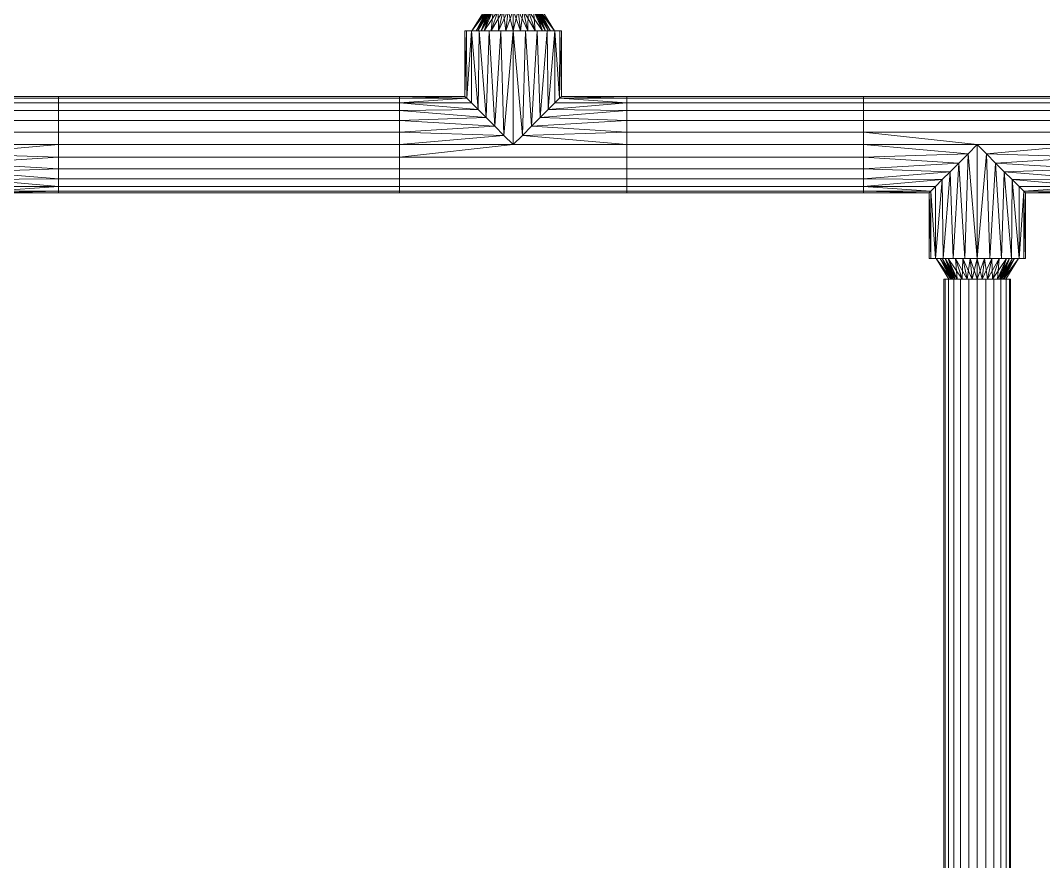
# Model space of a CAD drawing. Header units: inches. Extents: x -3326 to -59, y 8 to 1043.
# Drawn here: x -3151.59 to -3131.42, y 950.87 to 967.45 of the extents above; entities that cross this region are included whole.
import ezdxf

# ---------------------------------------------------------------- set-up
doc = ezdxf.new("R2010")
doc.units = ezdxf.units.IN
doc.header["$MEASUREMENT"] = 0
doc.layers.add('F-SPRN', color=10, linetype='Continuous', lineweight=9)
doc.layers.add('P-PIPE', color=10, linetype='Continuous', lineweight=9)

# ---------------------------------------------------------------- blocks, each defined once
blk = doc.blocks.new('Tee - Welded - Generic - Standard-1125979-05 - Fourth Level')
at = {"layer": 'P-PIPE'}
mesh = blk.add_polyface(dxfattribs=at)
corners = [(-2.244, -0.951), (-2.244, -0.918, 0.246), (-2.244, -0.823, 0.475), (-2.244, -0.672, 0.672), (-2.244, -0.475, 0.823), (-2.244, -0.246, 0.918), (-2.244, 0, 0.951), (-2.244, 0.246, 0.918), (-2.244, 0.475, 0.823), (-2.244, 0.672, 0.672), (-2.244, 0.823, 0.475), (-2.244, 0.918, 0.246), (-2.244, 0.951), (-2.244, 0.918, -0.246), (-2.244, 0.823, -0.475), (-2.244, 0.672, -0.672), (-2.244, 0.475, -0.823), (-2.244, 0.246, -0.918), (-2.244, 0, -0.951), (-2.244, -0.246, -0.918), (-2.244, -0.475, -0.823), (-2.244, -0.672, -0.672), (-2.244, -0.823, -0.475), (-2.244, -0.918, -0.246)]
mesh.append_faces([[corners[k] for k in face] for face in [(10, 0, 7, 9)]], dxfattribs={"vtx0": -1, "vtx1": -1, "vtx2": -1})
mesh.append_faces([[corners[k] for k in face] for face in [(13, 21, 0, 10)]], dxfattribs={"vtx0": -1, "vtx1": -1, "vtx2": -1, "vtx3": -1})
mesh.append_faces([[corners[k] for k in face] for face in [(13, 16, 20, 21), (5, 7, 0, 1)]], dxfattribs={"vtx0": -1, "vtx1": -1, "vtx3": -1})
mesh.append_faces([[corners[k] for k in face] for face in [(4, 5, 3)]], dxfattribs={"vtx1": -1})
mesh.append_faces([[corners[k] for k in face] for face in [(18, 19, 20), (22, 23, 0, 21), (7, 8, 9), (5, 6, 7)]], dxfattribs={"vtx2": -1})
mesh.append_faces([[corners[k] for k in face] for face in [(16, 17, 18, 20), (1, 2, 3, 5)]], dxfattribs={"vtx2": -1, "vtx3": -1})
mesh.append_faces([[corners[k] for k in face] for face in [(13, 14, 15, 16), (10, 11, 12, 13)]], dxfattribs={"vtx3": -1})
mesh = blk.add_polyface(dxfattribs=at)
corners = [(-2.244, 0.951), (-2.244, 0.918, 0.246), (-2.244, 0.823, 0.475), (-2.244, 0.672, 0.672), (-2.244, 0.475, 0.823), (-2.244, 0.246, 0.918), (-2.244, 0, 0.951), (-2.244, -0.246, 0.918), (-2.244, -0.475, 0.823), (-2.244, -0.672, 0.672), (-2.244, -0.823, 0.475), (-2.244, -0.918, 0.246), (-2.244, -0.951), (-0.951, -0.951), (-0.916, -0.916, 0.254), (-0.823, -0.823, 0.476), (-0.69, -0.69, 0.654), (-0.533, -0.533, 0.787), (-0.362, -0.362, 0.879), (-0.183, -0.183, 0.933), (0, 0, 0.951), (0.183, -0.183, 0.933), (0.362, -0.362, 0.879), (0.533, -0.533, 0.787), (0.69, -0.69, 0.654), (0.823, -0.823, 0.476), (0.916, -0.916, 0.254), (0.951, -0.951), (2.244, -0.951), (2.244, -0.918, 0.246), (2.244, -0.823, 0.475), (2.244, -0.672, 0.672), (2.244, -0.475, 0.823), (2.244, -0.246, 0.918), (2.244, 0, 0.951), (2.244, 0.246, 0.918), (2.244, 0.475, 0.823), (2.244, 0.672, 0.672), (2.244, 0.823, 0.475), (2.244, 0.918, 0.246), (2.244, 0.951)]
mesh.append_faces([[corners[k] for k in face] for face in [(13, 11, 12)]], dxfattribs={"vtx0": -1})
mesh.append_faces([[corners[k] for k in face] for face in [(27, 29, 26), (25, 30, 24), (11, 14, 10), (9, 17, 8), (16, 10, 15), (23, 32, 22), (21, 34, 20), (22, 33, 21), (33, 22, 32), (19, 7, 18), (7, 19, 6)]], dxfattribs={"vtx0": -1, "vtx1": -1})
mesh.append_faces([[corners[k] for k in face] for face in [(30, 25, 26), (24, 30, 31), (8, 17, 18), (21, 33, 34), (18, 7, 8), (20, 5, 6)]], dxfattribs={"vtx0": -1, "vtx2": -1})
mesh.append_faces([[corners[k] for k in face] for face in [(20, 34, 35, 5)]], dxfattribs={"vtx0": -1, "vtx2": -1, "vtx3": -1})
mesh.append_faces([[corners[k] for k in face] for face in [(28, 29, 27)]], dxfattribs={"vtx1": -1})
mesh.append_faces([[corners[k] for k in face] for face in [(29, 30, 26), (31, 32, 23), (23, 24, 31), (13, 14, 11), (14, 15, 10), (16, 17, 9), (9, 10, 16), (19, 20, 6)]], dxfattribs={"vtx1": -1, "vtx2": -1})
mesh.append_faces([[corners[k] for k in face] for face in [(38, 39, 1, 2), (36, 37, 3, 4), (37, 38, 2, 3), (35, 36, 4, 5)]], dxfattribs={"vtx1": -1, "vtx3": -1})
mesh.append_faces([[corners[k] for k in face] for face in [(39, 40, 0, 1)]], dxfattribs={"vtx3": -1})
mesh = blk.add_polyface(dxfattribs=at)
corners = [(-2.244, -0.951), (-2.244, -0.918, -0.246), (-2.244, -0.823, -0.475), (-2.244, -0.672, -0.672), (-2.244, -0.475, -0.823), (-2.244, -0.246, -0.918), (-2.244, 0, -0.951), (-2.244, 0.246, -0.918), (-2.244, 0.475, -0.823), (-2.244, 0.672, -0.672), (-2.244, 0.823, -0.475), (-2.244, 0.918, -0.246), (-2.244, 0.951), (2.244, 0.951), (2.244, 0.918, -0.246), (2.244, 0.823, -0.475), (2.244, 0.672, -0.672), (2.244, 0.475, -0.823), (2.244, 0.246, -0.918), (2.244, 0, -0.951), (2.244, -0.246, -0.918), (2.244, -0.475, -0.823), (2.244, -0.672, -0.672), (2.244, -0.823, -0.475), (2.244, -0.918, -0.246), (2.244, -0.951), (0.951, -0.951), (0.916, -0.916, -0.254), (0.823, -0.823, -0.476), (0.69, -0.69, -0.654), (0.533, -0.533, -0.787), (0.362, -0.362, -0.879), (0.183, -0.183, -0.933), (0, 0, -0.951), (-0.183, -0.183, -0.933), (-0.362, -0.362, -0.879), (-0.533, -0.533, -0.787), (-0.69, -0.69, -0.654), (-0.823, -0.823, -0.476), (-0.916, -0.916, -0.254), (-0.951, -0.951)]
mesh.append_faces([[corners[k] for k in face] for face in [(1, 40, 0)]], dxfattribs={"vtx0": -1})
mesh.append_faces([[corners[k] for k in face] for face in [(33, 19, 32), (6, 34, 5), (32, 20, 31), (24, 27, 23), (27, 24, 26), (36, 4, 35), (3, 37, 2), (38, 2, 37), (21, 31, 20)]], dxfattribs={"vtx0": -1, "vtx1": -1})
mesh.append_faces([[corners[k] for k in face] for face in [(35, 4, 5), (6, 33, 34), (23, 28, 29), (29, 22, 23), (21, 30, 31), (23, 27, 28), (36, 3, 4), (3, 36, 37), (39, 1, 2)]], dxfattribs={"vtx0": -1, "vtx2": -1})
mesh.append_faces([[corners[k] for k in face] for face in [(19, 20, 32), (34, 35, 5), (6, 7, 33), (21, 22, 30), (29, 30, 22), (39, 40, 1), (38, 39, 2)]], dxfattribs={"vtx1": -1, "vtx2": -1})
mesh.append_faces([[corners[k] for k in face] for face in [(18, 19, 33, 7)]], dxfattribs={"vtx1": -1, "vtx2": -1, "vtx3": -1})
mesh.append_faces([[corners[k] for k in face] for face in [(15, 16, 9, 10), (14, 15, 10, 11), (16, 17, 8, 9), (17, 18, 7, 8)]], dxfattribs={"vtx1": -1, "vtx3": -1})
mesh.append_faces([[corners[k] for k in face] for face in [(12, 13, 14, 11), (24, 25, 26)]], dxfattribs={"vtx2": -1})
mesh = blk.add_polyface(dxfattribs=at)
corners = [(2.244, -0.951), (2.244, -0.918, -0.246), (2.244, -0.823, -0.475), (2.244, -0.672, -0.672), (2.244, -0.475, -0.823), (2.244, -0.246, -0.918), (2.244, 0, -0.951), (2.244, 0.246, -0.918), (2.244, 0.475, -0.823), (2.244, 0.672, -0.672), (2.244, 0.823, -0.475), (2.244, 0.918, -0.246), (2.244, 0.951), (2.244, 0.918, 0.246), (2.244, 0.823, 0.475), (2.244, 0.672, 0.672), (2.244, 0.475, 0.823), (2.244, 0.246, 0.918), (2.244, 0, 0.951), (2.244, -0.246, 0.918), (2.244, -0.475, 0.823), (2.244, -0.672, 0.672), (2.244, -0.823, 0.475), (2.244, -0.918, 0.246)]
mesh.append_faces([[corners[k] for k in face] for face in [(21, 19, 20)]], dxfattribs={"vtx0": -1})
mesh.append_faces([[corners[k] for k in face] for face in [(19, 23, 17, 18)]], dxfattribs={"vtx0": -1, "vtx1": -1})
mesh.append_faces([[corners[k] for k in face] for face in [(4, 8, 11, 3), (0, 3, 11, 23)]], dxfattribs={"vtx0": -1, "vtx1": -1, "vtx2": -1})
mesh.append_faces([[corners[k] for k in face] for face in [(11, 14, 17, 23)]], dxfattribs={"vtx0": -1, "vtx1": -1, "vtx2": -1, "vtx3": -1})
mesh.append_faces([[corners[k] for k in face] for face in [(9, 10, 11, 8), (4, 5, 6), (12, 13, 14, 11), (15, 16, 17, 14)]], dxfattribs={"vtx2": -1})
mesh.append_faces([[corners[k] for k in face] for face in [(6, 7, 8, 4), (21, 22, 23, 19)]], dxfattribs={"vtx2": -1, "vtx3": -1})
mesh.append_faces([[corners[k] for k in face] for face in [(0, 1, 2, 3)]], dxfattribs={"vtx3": -1})
mesh = blk.add_polyface(dxfattribs=at)
corners = [(-0.951, -2.244), (-0.918, -2.244, 0.246), (-0.823, -2.244, 0.475), (-0.672, -2.244, 0.672), (-0.475, -2.244, 0.823), (-0.246, -2.244, 0.918), (0, -2.244, 0.951), (0.246, -2.244, 0.918), (0.475, -2.244, 0.823), (0.672, -2.244, 0.672), (0.823, -2.244, 0.475), (0.918, -2.244, 0.246), (0.951, -2.244), (0.951, -0.951), (0.916, -0.916, 0.254), (0.823, -0.823, 0.476), (0.69, -0.69, 0.654), (0.533, -0.533, 0.787), (0.362, -0.362, 0.879), (0.183, -0.183, 0.933), (0, 0, 0.951), (-0.183, -0.183, 0.933), (-0.362, -0.362, 0.879), (-0.533, -0.533, 0.787), (-0.69, -0.69, 0.654), (-0.823, -0.823, 0.476), (-0.916, -0.916, 0.254), (-0.951, -0.951)]
mesh.append_faces([[corners[k] for k in face] for face in [(13, 11, 12)]], dxfattribs={"vtx0": -1})
mesh.append_faces([[corners[k] for k in face] for face in [(22, 5, 21), (24, 3, 23), (8, 18, 7), (17, 9, 16)]], dxfattribs={"vtx0": -1, "vtx1": -1})
mesh.append_faces([[corners[k] for k in face] for face in [(24, 2, 3), (26, 1, 2), (22, 4, 5), (6, 20, 21), (21, 5, 6), (19, 6, 7), (16, 9, 10), (17, 8, 9), (6, 19, 20)]], dxfattribs={"vtx0": -1, "vtx2": -1})
mesh.append_faces([[corners[k] for k in face] for face in [(26, 27, 1), (3, 4, 23), (25, 26, 2), (24, 25, 2), (22, 23, 4), (10, 11, 14), (18, 19, 7), (17, 18, 8), (13, 14, 11), (15, 16, 10), (14, 15, 10)]], dxfattribs={"vtx1": -1, "vtx2": -1})
mesh.append_faces([[corners[k] for k in face] for face in [(27, 0, 1)]], dxfattribs={"vtx2": -1})
mesh = blk.add_polyface(dxfattribs=at)
corners = [(0.951, -2.244), (0.918, -2.244, -0.246), (0.823, -2.244, -0.475), (0.672, -2.244, -0.672), (0.475, -2.244, -0.823), (0.246, -2.244, -0.918), (0, -2.244, -0.951), (-0.246, -2.244, -0.918), (-0.475, -2.244, -0.823), (-0.672, -2.244, -0.672), (-0.823, -2.244, -0.475), (-0.918, -2.244, -0.246), (-0.951, -2.244), (-0.951, -0.951), (-0.916, -0.916, -0.254), (-0.823, -0.823, -0.476), (-0.69, -0.69, -0.654), (-0.533, -0.533, -0.787), (-0.362, -0.362, -0.879), (-0.183, -0.183, -0.933), (0, 0, -0.951), (0.183, -0.183, -0.933), (0.362, -0.362, -0.879), (0.533, -0.533, -0.787), (0.69, -0.69, -0.654), (0.823, -0.823, -0.476), (0.916, -0.916, -0.254), (0.951, -0.951)]
mesh.append_faces([[corners[k] for k in face] for face in [(13, 11, 12)]], dxfattribs={"vtx0": -1})
mesh.append_faces([[corners[k] for k in face] for face in [(22, 5, 21), (24, 3, 23), (8, 18, 7), (17, 9, 16)]], dxfattribs={"vtx0": -1, "vtx1": -1})
mesh.append_faces([[corners[k] for k in face] for face in [(24, 2, 3), (26, 1, 2), (22, 4, 5), (6, 20, 21), (21, 5, 6), (19, 6, 7), (16, 9, 10), (17, 8, 9), (6, 19, 20)]], dxfattribs={"vtx0": -1, "vtx2": -1})
mesh.append_faces([[corners[k] for k in face] for face in [(0, 1, 27)]], dxfattribs={"vtx1": -1})
mesh.append_faces([[corners[k] for k in face] for face in [(26, 27, 1), (3, 4, 23), (25, 26, 2), (24, 25, 2), (22, 23, 4), (10, 11, 14), (18, 19, 7), (17, 18, 8), (13, 14, 11), (15, 16, 10), (14, 15, 10)]], dxfattribs={"vtx1": -1, "vtx2": -1})
mesh = blk.add_polyface(dxfattribs=at)
corners = [(-0.951, -2.244), (-0.918, -2.244, -0.246), (-0.823, -2.244, -0.475), (-0.672, -2.244, -0.672), (-0.475, -2.244, -0.823), (-0.246, -2.244, -0.918), (0, -2.244, -0.951), (0.246, -2.244, -0.918), (0.475, -2.244, -0.823), (0.672, -2.244, -0.672), (0.823, -2.244, -0.475), (0.918, -2.244, -0.246), (0.951, -2.244), (0.918, -2.244, 0.246), (0.823, -2.244, 0.475), (0.672, -2.244, 0.672), (0.475, -2.244, 0.823), (0.246, -2.244, 0.918), (0, -2.244, 0.951), (-0.246, -2.244, 0.918), (-0.475, -2.244, 0.823), (-0.672, -2.244, 0.672), (-0.823, -2.244, 0.475), (-0.918, -2.244, 0.246)]
mesh.append_faces([[corners[k] for k in face] for face in [(6, 4, 5), (21, 19, 20)]], dxfattribs={"vtx0": -1})
mesh.append_faces([[corners[k] for k in face] for face in [(23, 6, 11, 14), (23, 14, 17, 19)]], dxfattribs={"vtx0": -1, "vtx1": -1, "vtx2": -1, "vtx3": -1})
mesh.append_faces([[corners[k] for k in face] for face in [(6, 23, 3, 4)]], dxfattribs={"vtx0": -1, "vtx1": -1, "vtx3": -1})
mesh.append_faces([[corners[k] for k in face] for face in [(3, 23, 0)]], dxfattribs={"vtx0": -1, "vtx2": -1})
mesh.append_faces([[corners[k] for k in face] for face in [(16, 17, 14, 15)]], dxfattribs={"vtx1": -1})
mesh.append_faces([[corners[k] for k in face] for face in [(12, 13, 14, 11), (17, 18, 19)]], dxfattribs={"vtx2": -1})
mesh.append_faces([[corners[k] for k in face] for face in [(9, 10, 11, 6), (21, 22, 23, 19)]], dxfattribs={"vtx2": -1, "vtx3": -1})
mesh.append_faces([[corners[k] for k in face] for face in [(6, 7, 8, 9), (0, 1, 2, 3)]], dxfattribs={"vtx3": -1})
blk = doc.blocks.new('Transition - Generic - Plumbing-CW-1022941-05 - Fourth Level')
at = {"layer": 'P-PIPE'}
mesh = blk.add_polyface(dxfattribs=at)
corners = [(0, -0.813), (0, -0.575, 0.575), (0, 0, 0.813), (0, 0.575, 0.575), (0, 0.813), (0, 0.575, -0.575), (0, 0, -0.813), (0, -0.575, -0.575)]
mesh.append_faces([[corners[k] for k in face] for face in [(5, 3, 4)]], dxfattribs={"vtx0": -1})
mesh.append_faces([[corners[k] for k in face] for face in [(0, 3, 5, 6)]], dxfattribs={"vtx0": -1, "vtx1": -1, "vtx3": -1})
mesh.append_faces([[corners[k] for k in face] for face in [(2, 3, 0, 1), (7, 0, 6)]], dxfattribs={"vtx1": -1})
mesh = blk.add_polyface(dxfattribs=at)
corners = [(0, -0.813), (0, -0.575, -0.575), (0, 0, -0.813), (0, 0.575, -0.575), (0, 0.813), (0.406, 0.562), (0.406, 0.398, -0.398), (0.406, 0, -0.562), (0.406, -0.398, -0.398), (0.406, -0.562), (0.406, 0.452, -0.266), (0, 0.694, -0.287), (0, 0.733, -0.192), (0, 0.287, -0.694), (0.406, 0.199, -0.48), (0.406, 0.099, -0.521), (0.406, -0.48, -0.199), (0, -0.694, -0.287), (0, -0.634, -0.431), (0.406, -0.199, -0.48), (0, -0.287, -0.694), (0, -0.144, -0.753), (0, 0.634, -0.431), (0.406, 0.507, -0.133), (0, 0.431, -0.634), (0.406, 0.298, -0.439), (0, 0.144, -0.753), (0, -0.733, -0.192), (0.406, -0.521, -0.099), (0.406, -0.439, -0.298), (0, -0.431, -0.634), (0.406, -0.298, -0.439), (0.406, -0.099, -0.521)]
mesh.append_faces([[corners[k] for k in face] for face in [(23, 4, 5)]], dxfattribs={"vtx0": -1})
mesh.append_faces([[corners[k] for k in face] for face in [(4, 23, 12), (14, 24, 25), (6, 22, 10), (13, 15, 26), (29, 1, 8), (16, 18, 29), (1, 29, 18), (19, 21, 32), (7, 26, 15), (2, 32, 21), (22, 6, 3), (10, 11, 23), (3, 25, 24), (15, 13, 14), (18, 16, 17), (20, 31, 30), (21, 19, 20)]], dxfattribs={"vtx0": -1, "vtx1": -1})
mesh.append_faces([[corners[k] for k in face] for face in [(14, 13, 24), (7, 2, 26), (3, 6, 25), (23, 11, 12), (2, 7, 32), (27, 16, 28), (8, 1, 30)]], dxfattribs={"vtx0": -1, "vtx2": -1})
mesh.append_faces([[corners[k] for k in face] for face in [(9, 0, 28)]], dxfattribs={"vtx1": -1})
mesh.append_faces([[corners[k] for k in face] for face in [(27, 17, 16), (19, 31, 20), (31, 8, 30), (22, 11, 10), (0, 27, 28)]], dxfattribs={"vtx1": -1, "vtx2": -1})
mesh = blk.add_polyface(dxfattribs=at)
corners = [(0, 0.813), (0, 0.575, 0.575), (0, 0, 0.813), (0, -0.575, 0.575), (0, -0.813), (0.406, -0.562), (0.406, -0.398, 0.398), (0.406, 0, 0.562), (0.406, 0.398, 0.398), (0.406, 0.562), (0.406, -0.452, 0.266), (0, -0.694, 0.287), (0, -0.733, 0.192), (0, -0.287, 0.694), (0.406, -0.199, 0.48), (0.406, -0.099, 0.521), (0.406, 0.48, 0.199), (0, 0.694, 0.287), (0, 0.634, 0.431), (0.406, 0.199, 0.48), (0, 0.287, 0.694), (0, 0.144, 0.753), (0, -0.634, 0.431), (0.406, -0.507, 0.133), (0, -0.431, 0.634), (0.406, -0.298, 0.439), (0, -0.144, 0.753), (0, 0.733, 0.192), (0.406, 0.521, 0.099), (0.406, 0.439, 0.298), (0, 0.431, 0.634), (0.406, 0.298, 0.439), (0.406, 0.099, 0.521)]
mesh.append_faces([[corners[k] for k in face] for face in [(23, 4, 5)]], dxfattribs={"vtx0": -1})
mesh.append_faces([[corners[k] for k in face] for face in [(4, 23, 12), (14, 24, 25), (6, 22, 10), (13, 15, 26), (29, 1, 8), (16, 18, 29), (1, 29, 18), (19, 21, 32), (7, 26, 15), (2, 32, 21), (22, 6, 3), (10, 11, 23), (3, 25, 24), (15, 13, 14), (18, 16, 17), (20, 31, 30), (21, 19, 20)]], dxfattribs={"vtx0": -1, "vtx1": -1})
mesh.append_faces([[corners[k] for k in face] for face in [(14, 13, 24), (7, 2, 26), (3, 6, 25), (23, 11, 12), (2, 7, 32), (27, 16, 28), (8, 1, 30)]], dxfattribs={"vtx0": -1, "vtx2": -1})
mesh.append_faces([[corners[k] for k in face] for face in [(9, 0, 28)]], dxfattribs={"vtx1": -1})
mesh.append_faces([[corners[k] for k in face] for face in [(27, 17, 16), (19, 31, 20), (31, 8, 30), (22, 11, 10), (0, 27, 28)]], dxfattribs={"vtx1": -1, "vtx2": -1})
mesh = blk.add_polyface(dxfattribs=at)
corners = [(0.406, -0.562), (0.406, -0.398, -0.398), (0.406, 0, -0.562), (0.406, 0.398, -0.398), (0.406, 0.562), (0.406, 0.398, 0.398), (0.406, 0, 0.562), (0.406, -0.398, 0.398)]
mesh.append_faces([[corners[k] for k in face] for face in [(4, 7, 1, 2)]], dxfattribs={"vtx0": -1, "vtx1": -1, "vtx3": -1})
mesh.append_faces([[corners[k] for k in face] for face in [(3, 4, 2)]], dxfattribs={"vtx1": -1})
mesh.append_faces([[corners[k] for k in face] for face in [(5, 6, 7, 4), (7, 0, 1)]], dxfattribs={"vtx2": -1})

msp = doc.modelspace()

# ---------------------------------------------------------------- linework, layer by layer
at = {"layer": 'F-SPRN', "color": 1}
for p, q in [((-3141.874, 967.244, 964), (-3141.874, 967.65, 964)), ((-3141.874, 967.244, 964), (-3141.874, 965, 964)), ((-3155.33, 965, 964), (-3150.842, 965, 964)), ((-3144.118, 965, 964), (-3150.842, 965, 964)), ((-3144.118, 965, 964), (-3150.842, 965, 964)), ((-3144.118, 965, 964), (-3139.63, 965, 964)), ((-3134.966, 965, 964), (-3139.63, 965, 964)), ((-3134.966, 965, 964), (-3139.63, 965, 964)), ((-3134.966, 965, 964), (-3130.478, 965, 964)), ((-3132.722, 962.756, 964), (-3132.722, 965, 964)), ((-3132.722, 962.756, 964), (-3132.722, 962.35, 964)), ((-3132.722, 962.35, 964), (-3132.722, 937.54, 964)), ((-3132.722, 962.35, 964), (-3132.722, 937.54, 964))]:
    msp.add_line(p, q, dxfattribs=at)

# ---------------------------------------------------------------- block references
for p, rotation in [((-3141.874, 967.244, 964), 90), ((-3132.722, 962.756, 964), 270)]:
    msp.add_blockref('Transition - Generic - Plumbing-CW-1022941-05 - Fourth Level', p, dxfattribs=dict(at, rotation=rotation))
at = {"layer": 'F-SPRN', "color": 1, "extrusion": (0, 0, -1), "rotation": 180}
msp.add_blockref('Tee - Welded - Generic - Standard-1125979-05 - Fourth Level', (3141.874, 965, -964), dxfattribs=at)
at = {"layer": 'F-SPRN', "color": 1}
for p in [(-3153.086, 965, 964), (-3132.722, 965, 964)]:
    msp.add_blockref('Tee - Welded - Generic - Standard-1125979-05 - Fourth Level', p, dxfattribs=at)

# ---------------------------------------------------------------- meshes
mesh = msp.add_polyface(dxfattribs=at)
corners = [(-3150.842, 965.95, 964), (-3150.842, 965.918, 963.754), (-3150.842, 965.823, 963.525), (-3150.842, 965.672, 963.328), (-3150.842, 965.475, 963.177), (-3150.842, 965.246, 963.082), (-3150.842, 965, 963.05), (-3150.842, 964.754, 963.082), (-3150.842, 964.525, 963.177), (-3150.842, 964.328, 963.328), (-3150.842, 964.177, 963.525), (-3150.842, 964.082, 963.754), (-3150.842, 964.05, 964), (-3150.842, 964.082, 964.246), (-3150.842, 964.177, 964.475), (-3150.842, 964.328, 964.672), (-3150.842, 964.525, 964.823), (-3150.842, 964.754, 964.918), (-3150.842, 965, 964.95), (-3150.842, 965.246, 964.918), (-3150.842, 965.475, 964.823), (-3150.842, 965.672, 964.672), (-3150.842, 965.823, 964.475), (-3150.842, 965.918, 964.246)]
mesh.append_faces([[corners[k] for k in face] for face in [(4, 1, 2, 3), (10, 7, 8, 9)]], dxfattribs={"vtx0": -1, "color": 1})
mesh.append_faces([[corners[k] for k in face] for face in [(7, 19, 5, 6), (23, 19, 22), (17, 13, 16)]], dxfattribs={"vtx0": -1, "vtx1": -1, "color": 1})
mesh.append_faces([[corners[k] for k in face] for face in [(5, 19, 1, 4), (11, 17, 7, 10)]], dxfattribs={"vtx0": -1, "vtx1": -1, "vtx2": -1, "color": 1})
mesh.append_faces([[corners[k] for k in face] for face in [(20, 21, 22, 19), (14, 15, 16, 13)]], dxfattribs={"vtx2": -1, "color": 1})
mesh.append_faces([[corners[k] for k in face] for face in [(23, 0, 1, 19), (11, 12, 13, 17), (17, 18, 19, 7)]], dxfattribs={"vtx2": -1, "vtx3": -1, "color": 1})
mesh = msp.add_polyface(dxfattribs=at)
corners = [(-3144.118, 965, 964.95), (-3144.118, 965.246, 964.918), (-3144.118, 965.475, 964.823), (-3144.118, 965.672, 964.672), (-3144.118, 965.823, 964.475), (-3144.118, 965.918, 964.246), (-3144.118, 965.95, 964), (-3150.842, 965.95, 964), (-3150.842, 965.918, 964.246), (-3150.842, 965.823, 964.475), (-3150.842, 965.672, 964.672), (-3150.842, 965.475, 964.823), (-3150.842, 965.246, 964.918), (-3150.842, 965, 964.95)]
mesh.append_faces([[corners[k] for k in face] for face in [(7, 8, 5, 6)]], dxfattribs={"vtx1": -1, "color": 1})
mesh.append_faces([[corners[k] for k in face] for face in [(8, 9, 4, 5), (3, 4, 9, 10), (11, 12, 1, 2), (2, 3, 10, 11)]], dxfattribs={"vtx1": -1, "vtx3": -1, "color": 1})
mesh.append_faces([[corners[k] for k in face] for face in [(12, 13, 0, 1)]], dxfattribs={"vtx3": -1, "color": 1})
mesh = msp.add_polyface(dxfattribs=at)
corners = [(-3144.118, 965.95, 964), (-3144.118, 965.918, 963.754), (-3144.118, 965.823, 963.525), (-3144.118, 965.672, 963.328), (-3144.118, 965.475, 963.177), (-3144.118, 965.246, 963.082), (-3144.118, 965, 963.05), (-3150.842, 965, 963.05), (-3150.842, 965.246, 963.082), (-3150.842, 965.475, 963.177), (-3150.842, 965.672, 963.328), (-3150.842, 965.823, 963.525), (-3150.842, 965.918, 963.754), (-3150.842, 965.95, 964)]
mesh.append_faces([[corners[k] for k in face] for face in [(7, 8, 5, 6)]], dxfattribs={"vtx1": -1, "color": 1})
mesh.append_faces([[corners[k] for k in face] for face in [(8, 9, 4, 5), (3, 4, 9, 10), (11, 12, 1, 2), (2, 3, 10, 11)]], dxfattribs={"vtx1": -1, "vtx3": -1, "color": 1})
mesh.append_faces([[corners[k] for k in face] for face in [(12, 13, 0, 1)]], dxfattribs={"vtx3": -1, "color": 1})
mesh = msp.add_polyface(dxfattribs=at)
corners = [(-3144.118, 965.95, 964), (-3144.118, 965.918, 964.246), (-3144.118, 965.823, 964.475), (-3144.118, 965.672, 964.672), (-3144.118, 965.475, 964.823), (-3144.118, 965.246, 964.918), (-3144.118, 965, 964.95), (-3144.118, 964.754, 964.918), (-3144.118, 964.525, 964.823), (-3144.118, 964.328, 964.672), (-3144.118, 964.177, 964.475), (-3144.118, 964.082, 964.246), (-3144.118, 964.05, 964), (-3144.118, 964.082, 963.754), (-3144.118, 964.177, 963.525), (-3144.118, 964.328, 963.328), (-3144.118, 964.525, 963.177), (-3144.118, 964.754, 963.082), (-3144.118, 965, 963.05), (-3144.118, 965.246, 963.082), (-3144.118, 965.475, 963.177), (-3144.118, 965.672, 963.328), (-3144.118, 965.823, 963.525), (-3144.118, 965.918, 963.754)]
mesh.append_faces([[corners[k] for k in face] for face in [(19, 5, 17, 18)]], dxfattribs={"vtx0": -1, "vtx1": -1, "color": 1})
mesh.append_faces([[corners[k] for k in face] for face in [(23, 5, 19, 20), (17, 7, 13, 14)]], dxfattribs={"vtx0": -1, "vtx1": -1, "vtx3": -1, "color": 1})
mesh.append_faces([[corners[k] for k in face] for face in [(5, 1, 2, 4), (11, 7, 8, 10)]], dxfattribs={"vtx0": -1, "vtx2": -1, "color": 1})
mesh.append_faces([[corners[k] for k in face] for face in [(22, 23, 20, 21), (3, 4, 2), (16, 17, 14, 15), (9, 10, 8)]], dxfattribs={"vtx1": -1, "color": 1})
mesh.append_faces([[corners[k] for k in face] for face in [(23, 0, 1, 5), (11, 12, 13, 7), (5, 6, 7, 17)]], dxfattribs={"vtx2": -1, "vtx3": -1, "color": 1})
mesh = msp.add_polyface(dxfattribs=at)
corners = [(-3139.63, 965.95, 964), (-3139.63, 965.918, 963.754), (-3139.63, 965.823, 963.525), (-3139.63, 965.672, 963.328), (-3139.63, 965.475, 963.177), (-3139.63, 965.246, 963.082), (-3139.63, 965, 963.05), (-3139.63, 964.754, 963.082), (-3139.63, 964.525, 963.177), (-3139.63, 964.328, 963.328), (-3139.63, 964.177, 963.525), (-3139.63, 964.082, 963.754), (-3139.63, 964.05, 964), (-3139.63, 964.082, 964.246), (-3139.63, 964.177, 964.475), (-3139.63, 964.328, 964.672), (-3139.63, 964.525, 964.823), (-3139.63, 964.754, 964.918), (-3139.63, 965, 964.95), (-3139.63, 965.246, 964.918), (-3139.63, 965.475, 964.823), (-3139.63, 965.672, 964.672), (-3139.63, 965.823, 964.475), (-3139.63, 965.918, 964.246)]
mesh.append_faces([[corners[k] for k in face] for face in [(4, 1, 2, 3), (10, 7, 8, 9)]], dxfattribs={"vtx0": -1, "color": 1})
mesh.append_faces([[corners[k] for k in face] for face in [(7, 19, 5, 6), (23, 19, 22), (17, 13, 16)]], dxfattribs={"vtx0": -1, "vtx1": -1, "color": 1})
mesh.append_faces([[corners[k] for k in face] for face in [(5, 19, 1, 4), (11, 17, 7, 10)]], dxfattribs={"vtx0": -1, "vtx1": -1, "vtx2": -1, "color": 1})
mesh.append_faces([[corners[k] for k in face] for face in [(20, 21, 22, 19), (14, 15, 16, 13)]], dxfattribs={"vtx2": -1, "color": 1})
mesh.append_faces([[corners[k] for k in face] for face in [(23, 0, 1, 19), (11, 12, 13, 17), (17, 18, 19, 7)]], dxfattribs={"vtx2": -1, "vtx3": -1, "color": 1})
mesh = msp.add_polyface(dxfattribs=at)
corners = [(-3134.966, 965, 964.95), (-3134.966, 965.246, 964.918), (-3134.966, 965.475, 964.823), (-3134.966, 965.672, 964.672), (-3134.966, 965.823, 964.475), (-3134.966, 965.918, 964.246), (-3134.966, 965.95, 964), (-3139.63, 965.95, 964), (-3139.63, 965.918, 964.246), (-3139.63, 965.823, 964.475), (-3139.63, 965.672, 964.672), (-3139.63, 965.475, 964.823), (-3139.63, 965.246, 964.918), (-3139.63, 965, 964.95)]
mesh.append_faces([[corners[k] for k in face] for face in [(7, 8, 5, 6)]], dxfattribs={"vtx1": -1, "color": 1})
mesh.append_faces([[corners[k] for k in face] for face in [(8, 9, 4, 5), (3, 4, 9, 10), (11, 12, 1, 2), (2, 3, 10, 11)]], dxfattribs={"vtx1": -1, "vtx3": -1, "color": 1})
mesh.append_faces([[corners[k] for k in face] for face in [(12, 13, 0, 1)]], dxfattribs={"vtx3": -1, "color": 1})
mesh = msp.add_polyface(dxfattribs=at)
corners = [(-3134.966, 965.95, 964), (-3134.966, 965.918, 963.754), (-3134.966, 965.823, 963.525), (-3134.966, 965.672, 963.328), (-3134.966, 965.475, 963.177), (-3134.966, 965.246, 963.082), (-3134.966, 965, 963.05), (-3139.63, 965, 963.05), (-3139.63, 965.246, 963.082), (-3139.63, 965.475, 963.177), (-3139.63, 965.672, 963.328), (-3139.63, 965.823, 963.525), (-3139.63, 965.918, 963.754), (-3139.63, 965.95, 964)]
mesh.append_faces([[corners[k] for k in face] for face in [(7, 8, 5, 6)]], dxfattribs={"vtx1": -1, "color": 1})
mesh.append_faces([[corners[k] for k in face] for face in [(8, 9, 4, 5), (3, 4, 9, 10), (11, 12, 1, 2), (2, 3, 10, 11)]], dxfattribs={"vtx1": -1, "vtx3": -1, "color": 1})
mesh.append_faces([[corners[k] for k in face] for face in [(12, 13, 0, 1)]], dxfattribs={"vtx3": -1, "color": 1})
mesh = msp.add_polyface(dxfattribs=at)
corners = [(-3134.966, 965.95, 964), (-3134.966, 965.918, 964.246), (-3134.966, 965.823, 964.475), (-3134.966, 965.672, 964.672), (-3134.966, 965.475, 964.823), (-3134.966, 965.246, 964.918), (-3134.966, 965, 964.95), (-3134.966, 964.754, 964.918), (-3134.966, 964.525, 964.823), (-3134.966, 964.328, 964.672), (-3134.966, 964.177, 964.475), (-3134.966, 964.082, 964.246), (-3134.966, 964.05, 964), (-3134.966, 964.082, 963.754), (-3134.966, 964.177, 963.525), (-3134.966, 964.328, 963.328), (-3134.966, 964.525, 963.177), (-3134.966, 964.754, 963.082), (-3134.966, 965, 963.05), (-3134.966, 965.246, 963.082), (-3134.966, 965.475, 963.177), (-3134.966, 965.672, 963.328), (-3134.966, 965.823, 963.525), (-3134.966, 965.918, 963.754)]
mesh.append_faces([[corners[k] for k in face] for face in [(19, 5, 17, 18)]], dxfattribs={"vtx0": -1, "vtx1": -1, "color": 1})
mesh.append_faces([[corners[k] for k in face] for face in [(23, 5, 19, 20), (17, 7, 13, 14)]], dxfattribs={"vtx0": -1, "vtx1": -1, "vtx3": -1, "color": 1})
mesh.append_faces([[corners[k] for k in face] for face in [(5, 1, 2, 4), (11, 7, 8, 10)]], dxfattribs={"vtx0": -1, "vtx2": -1, "color": 1})
mesh.append_faces([[corners[k] for k in face] for face in [(22, 23, 20, 21), (3, 4, 2), (16, 17, 14, 15), (9, 10, 8)]], dxfattribs={"vtx1": -1, "color": 1})
mesh.append_faces([[corners[k] for k in face] for face in [(23, 0, 1, 5), (11, 12, 13, 7), (5, 6, 7, 17)]], dxfattribs={"vtx2": -1, "vtx3": -1, "color": 1})
mesh = msp.add_polyface(dxfattribs=at)
corners = [(-3144.118, 964.05, 964), (-3144.118, 964.082, 964.246), (-3144.118, 964.177, 964.475), (-3144.118, 964.328, 964.672), (-3144.118, 964.525, 964.823), (-3144.118, 964.754, 964.918), (-3144.118, 965, 964.95), (-3150.842, 965, 964.95), (-3150.842, 964.754, 964.918), (-3150.842, 964.525, 964.823), (-3150.842, 964.328, 964.672), (-3150.842, 964.177, 964.475), (-3150.842, 964.082, 964.246), (-3150.842, 964.05, 964)]
mesh.append_faces([[corners[k] for k in face] for face in [(7, 8, 5, 6)]], dxfattribs={"vtx1": -1, "color": 1})
mesh.append_faces([[corners[k] for k in face] for face in [(8, 9, 4, 5), (3, 4, 9, 10), (11, 12, 1, 2), (2, 3, 10, 11)]], dxfattribs={"vtx1": -1, "vtx3": -1, "color": 1})
mesh.append_faces([[corners[k] for k in face] for face in [(12, 13, 0, 1)]], dxfattribs={"vtx3": -1, "color": 1})
mesh = msp.add_polyface(dxfattribs=at)
corners = [(-3144.118, 965, 963.05), (-3144.118, 964.754, 963.082), (-3144.118, 964.525, 963.177), (-3144.118, 964.328, 963.328), (-3144.118, 964.177, 963.525), (-3144.118, 964.082, 963.754), (-3144.118, 964.05, 964), (-3150.842, 964.05, 964), (-3150.842, 964.082, 963.754), (-3150.842, 964.177, 963.525), (-3150.842, 964.328, 963.328), (-3150.842, 964.525, 963.177), (-3150.842, 964.754, 963.082), (-3150.842, 965, 963.05)]
mesh.append_faces([[corners[k] for k in face] for face in [(7, 8, 5, 6)]], dxfattribs={"vtx1": -1, "color": 1})
mesh.append_faces([[corners[k] for k in face] for face in [(8, 9, 4, 5), (3, 4, 9, 10), (11, 12, 1, 2), (2, 3, 10, 11)]], dxfattribs={"vtx1": -1, "vtx3": -1, "color": 1})
mesh.append_faces([[corners[k] for k in face] for face in [(12, 13, 0, 1)]], dxfattribs={"vtx3": -1, "color": 1})
mesh = msp.add_polyface(dxfattribs=at)
corners = [(-3134.966, 964.05, 964), (-3134.966, 964.082, 964.246), (-3134.966, 964.177, 964.475), (-3134.966, 964.328, 964.672), (-3134.966, 964.525, 964.823), (-3134.966, 964.754, 964.918), (-3134.966, 965, 964.95), (-3139.63, 965, 964.95), (-3139.63, 964.754, 964.918), (-3139.63, 964.525, 964.823), (-3139.63, 964.328, 964.672), (-3139.63, 964.177, 964.475), (-3139.63, 964.082, 964.246), (-3139.63, 964.05, 964)]
mesh.append_faces([[corners[k] for k in face] for face in [(7, 8, 5, 6)]], dxfattribs={"vtx1": -1, "color": 1})
mesh.append_faces([[corners[k] for k in face] for face in [(8, 9, 4, 5), (3, 4, 9, 10), (11, 12, 1, 2), (2, 3, 10, 11)]], dxfattribs={"vtx1": -1, "vtx3": -1, "color": 1})
mesh.append_faces([[corners[k] for k in face] for face in [(12, 13, 0, 1)]], dxfattribs={"vtx3": -1, "color": 1})
mesh = msp.add_polyface(dxfattribs=at)
corners = [(-3134.966, 965, 963.05), (-3134.966, 964.754, 963.082), (-3134.966, 964.525, 963.177), (-3134.966, 964.328, 963.328), (-3134.966, 964.177, 963.525), (-3134.966, 964.082, 963.754), (-3134.966, 964.05, 964), (-3139.63, 964.05, 964), (-3139.63, 964.082, 963.754), (-3139.63, 964.177, 963.525), (-3139.63, 964.328, 963.328), (-3139.63, 964.525, 963.177), (-3139.63, 964.754, 963.082), (-3139.63, 965, 963.05)]
mesh.append_faces([[corners[k] for k in face] for face in [(7, 8, 5, 6)]], dxfattribs={"vtx1": -1, "color": 1})
mesh.append_faces([[corners[k] for k in face] for face in [(8, 9, 4, 5), (3, 4, 9, 10), (11, 12, 1, 2), (2, 3, 10, 11)]], dxfattribs={"vtx1": -1, "vtx3": -1, "color": 1})
mesh.append_faces([[corners[k] for k in face] for face in [(12, 13, 0, 1)]], dxfattribs={"vtx3": -1, "color": 1})
mesh = msp.add_polyface(dxfattribs=at)
corners = [(-3133.38, 962.35, 964), (-3133.358, 962.35, 964.17), (-3133.292, 962.35, 964.329), (-3133.187, 962.35, 964.465), (-3133.051, 962.35, 964.569), (-3132.892, 962.35, 964.635), (-3132.722, 962.35, 964.657), (-3132.552, 962.35, 964.635), (-3132.394, 962.35, 964.569), (-3132.257, 962.35, 964.465), (-3132.153, 962.35, 964.329), (-3132.087, 962.35, 964.17), (-3132.065, 962.35, 964), (-3132.087, 962.35, 963.83), (-3132.153, 962.35, 963.671), (-3132.257, 962.35, 963.535), (-3132.394, 962.35, 963.431), (-3132.552, 962.35, 963.365), (-3132.722, 962.35, 963.342), (-3132.892, 962.35, 963.365), (-3133.051, 962.35, 963.431), (-3133.187, 962.35, 963.535), (-3133.292, 962.35, 963.671), (-3133.358, 962.35, 963.83)]
mesh.append_faces([[corners[k] for k in face] for face in [(18, 16, 17)]], dxfattribs={"vtx0": -1, "color": 1})
mesh.append_faces([[corners[k] for k in face] for face in [(11, 23, 1, 6), (18, 23, 13, 16)]], dxfattribs={"vtx0": -1, "vtx1": -1, "vtx2": -1, "vtx3": -1, "color": 1})
mesh.append_faces([[corners[k] for k in face] for face in [(1, 3, 4, 6)]], dxfattribs={"vtx0": -1, "vtx2": -1, "vtx3": -1, "color": 1})
mesh.append_faces([[corners[k] for k in face] for face in [(5, 6, 4), (2, 3, 1)]], dxfattribs={"vtx1": -1, "color": 1})
mesh.append_faces([[corners[k] for k in face] for face in [(23, 0, 1), (21, 22, 23, 20)]], dxfattribs={"vtx2": -1, "color": 1})
mesh.append_faces([[corners[k] for k in face] for face in [(6, 7, 8, 11), (18, 19, 20, 23), (11, 12, 13, 23)]], dxfattribs={"vtx2": -1, "vtx3": -1, "color": 1})
mesh.append_faces([[corners[k] for k in face] for face in [(8, 9, 10, 11), (13, 14, 15, 16)]], dxfattribs={"vtx3": -1, "color": 1})
mesh = msp.add_polyface(dxfattribs=at)
corners = [(-3132.722, 962.35, 964.657), (-3132.892, 962.35, 964.635), (-3133.051, 962.35, 964.569), (-3133.187, 962.35, 964.465), (-3133.292, 962.35, 964.329), (-3133.358, 962.35, 964.17), (-3133.38, 962.35, 964), (-3133.38, 937.54, 964), (-3133.358, 937.54, 964.17), (-3133.292, 937.54, 964.329), (-3133.187, 937.54, 964.465), (-3133.051, 937.54, 964.569), (-3132.892, 937.54, 964.635), (-3132.722, 937.54, 964.657)]
mesh.append_faces([[corners[k] for k in face] for face in [(8, 9, 4, 5), (3, 4, 9, 10), (11, 12, 1, 2), (2, 3, 10, 11)]], dxfattribs={"vtx1": -1, "vtx3": -1, "color": 1})
mesh.append_faces([[corners[k] for k in face] for face in [(6, 7, 8, 5)]], dxfattribs={"vtx2": -1, "color": 1})
mesh.append_faces([[corners[k] for k in face] for face in [(12, 13, 0, 1)]], dxfattribs={"vtx3": -1, "color": 1})
mesh = msp.add_polyface(dxfattribs=at)
corners = [(-3133.38, 962.35, 964), (-3133.358, 962.35, 963.83), (-3133.292, 962.35, 963.671), (-3133.187, 962.35, 963.535), (-3133.051, 962.35, 963.431), (-3132.892, 962.35, 963.365), (-3132.722, 962.35, 963.342), (-3132.722, 937.54, 963.342), (-3132.892, 937.54, 963.365), (-3133.051, 937.54, 963.431), (-3133.187, 937.54, 963.535), (-3133.292, 937.54, 963.671), (-3133.358, 937.54, 963.83), (-3133.38, 937.54, 964)]
mesh.append_faces([[corners[k] for k in face] for face in [(7, 8, 5, 6)]], dxfattribs={"vtx1": -1, "color": 1})
mesh.append_faces([[corners[k] for k in face] for face in [(8, 9, 4, 5), (3, 4, 9, 10), (11, 12, 1, 2), (2, 3, 10, 11)]], dxfattribs={"vtx1": -1, "vtx3": -1, "color": 1})
mesh.append_faces([[corners[k] for k in face] for face in [(12, 13, 0, 1)]], dxfattribs={"vtx3": -1, "color": 1})
mesh = msp.add_polyface(dxfattribs=at)
corners = [(-3132.065, 962.35, 964), (-3132.087, 962.35, 964.17), (-3132.153, 962.35, 964.329), (-3132.257, 962.35, 964.465), (-3132.394, 962.35, 964.569), (-3132.552, 962.35, 964.635), (-3132.722, 962.35, 964.657), (-3132.722, 937.54, 964.657), (-3132.552, 937.54, 964.635), (-3132.394, 937.54, 964.569), (-3132.257, 937.54, 964.465), (-3132.153, 937.54, 964.329), (-3132.087, 937.54, 964.17), (-3132.065, 937.54, 964)]
mesh.append_faces([[corners[k] for k in face] for face in [(7, 8, 5, 6)]], dxfattribs={"vtx1": -1, "color": 1})
mesh.append_faces([[corners[k] for k in face] for face in [(8, 9, 4, 5), (3, 4, 9, 10), (11, 12, 1, 2), (2, 3, 10, 11)]], dxfattribs={"vtx1": -1, "vtx3": -1, "color": 1})
mesh.append_faces([[corners[k] for k in face] for face in [(12, 13, 0, 1)]], dxfattribs={"vtx3": -1, "color": 1})
mesh = msp.add_polyface(dxfattribs=at)
corners = [(-3132.722, 962.35, 963.342), (-3132.552, 962.35, 963.365), (-3132.394, 962.35, 963.431), (-3132.257, 962.35, 963.535), (-3132.153, 962.35, 963.671), (-3132.087, 962.35, 963.83), (-3132.065, 962.35, 964), (-3132.065, 937.54, 964), (-3132.087, 937.54, 963.83), (-3132.153, 937.54, 963.671), (-3132.257, 937.54, 963.535), (-3132.394, 937.54, 963.431), (-3132.552, 937.54, 963.365), (-3132.722, 937.54, 963.342)]
mesh.append_faces([[corners[k] for k in face] for face in [(7, 8, 5, 6)]], dxfattribs={"vtx1": -1, "color": 1})
mesh.append_faces([[corners[k] for k in face] for face in [(8, 9, 4, 5), (3, 4, 9, 10), (11, 12, 1, 2), (2, 3, 10, 11)]], dxfattribs={"vtx1": -1, "vtx3": -1, "color": 1})
mesh.append_faces([[corners[k] for k in face] for face in [(12, 13, 0, 1)]], dxfattribs={"vtx3": -1, "color": 1})

doc.saveas('drawing.dxf')
